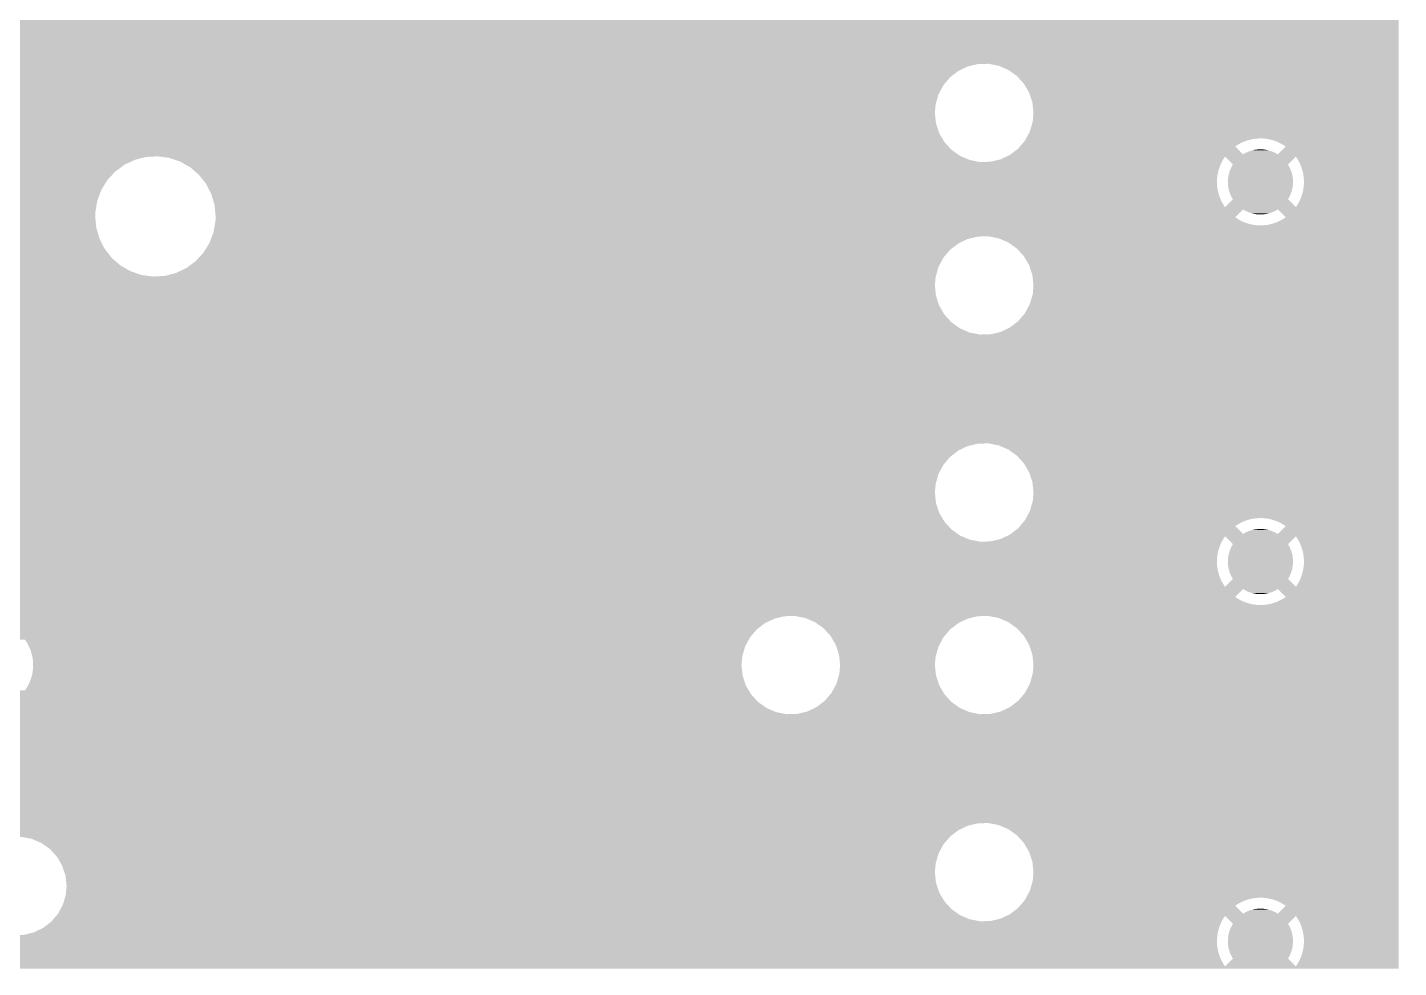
# Model space of a CAD drawing. Extents: x 295 to 953, y 10 to 290.
# Drawn here: x 804.88 to 832.61, y 167.37 to 186.4 of the extents above; entities that cross this region are included whole.
import ezdxf

# ---------------------------------------------------------------- set-up
doc = ezdxf.new("R2010")
doc.units = 0
doc.header["$LTSCALE"] = 5
doc.header["$MEASUREMENT"] = 0
doc.layers.add('PWR1', color=7, linetype='CONTINUOUS')

msp = doc.modelspace()

# ---------------------------------------------------------------- linework, layer by layer
at = {"layer": 'PWR1'}
for points in [[(751.586, 185.665), (751.586, 187.466), (832.612, 185.665), (832.612, 187.466)], [(751.586, 185.661), (751.586, 185.665), (824.107, 185.661), (824.317, 185.665)], [(751.586, 185.613), (751.586, 185.661), (823.901, 185.613), (824.107, 185.661)], [(751.586, 185.523), (751.586, 185.613), (823.711, 185.523), (823.901, 185.613)], [(824.524, 185.625), (824.317, 185.665), (832.612, 185.625), (832.612, 185.665)], [(824.718, 185.541), (824.524, 185.625), (832.612, 185.541), (832.612, 185.625)], [(751.586, 185.395), (751.586, 185.523), (823.543, 185.395), (823.711, 185.523)], [(751.586, 185.235), (751.586, 185.395), (823.406, 185.235), (823.543, 185.395)], [(824.89, 185.419), (824.718, 185.541), (832.612, 185.419), (832.612, 185.541)], [(825.032, 185.264), (824.89, 185.419), (832.612, 185.264), (832.612, 185.419)], [(751.586, 185.049), (751.586, 185.235), (823.306, 185.049), (823.406, 185.235)], [(751.586, 184.847), (751.586, 185.049), (823.248, 184.847), (823.306, 185.049)], [(825.139, 185.082), (825.032, 185.264), (832.612, 185.082), (832.612, 185.264)], [(825.205, 184.881), (825.139, 185.082), (832.612, 184.881), (832.612, 185.082)], [(751.586, 184.672), (751.586, 184.847), (823.232, 184.672), (823.248, 184.847)], [(825.227, 184.672), (825.205, 184.881), (832.612, 184.672), (832.612, 184.881)], [(751.586, 184.548), (751.586, 184.672), (823.245, 184.548), (823.232, 184.672)], [(794.908, 184.507), (794.701, 184.548), (823.25, 184.507), (823.245, 184.548)], [(795.013, 184.462), (794.908, 184.507), (823.254, 184.462), (823.25, 184.507)], [(795.102, 184.424), (795.013, 184.462), (823.267, 184.424), (823.254, 184.462)], [(825.153, 184.294), (825.212, 184.497), (832.612, 184.294), (832.612, 184.497)], [(825.212, 184.497), (825.227, 184.672), (832.612, 184.497), (832.612, 184.672)], [(795.274, 184.302), (795.102, 184.424), (823.307, 184.302), (823.267, 184.424)], [(795.31, 184.262), (795.274, 184.302), (823.32, 184.262), (823.307, 184.302)], [(795.416, 184.146), (795.31, 184.262), (823.388, 184.146), (823.32, 184.262)], [(825.078, 184.154), (825.153, 184.294), (832.612, 184.154), (832.612, 184.294)], [(795.455, 184.08), (795.416, 184.146), (823.427, 184.08), (823.388, 184.146)], [(795.522, 183.964), (795.455, 184.08), (823.533, 183.964), (823.427, 184.08)], [(795.536, 183.924), (795.522, 183.964), (823.569, 183.924), (823.533, 183.964)], [(795.576, 183.802), (795.536, 183.924), (823.741, 183.802), (823.569, 183.924)], [(824.765, 183.832), (824.916, 183.948), (829.465, 183.832), (829.35, 183.948)], [(824.916, 183.948), (824.953, 183.991), (829.35, 183.948), (829.307, 183.991)], [(824.953, 183.991), (824.965, 184.005), (829.307, 183.991), (829.326, 184.005)], [(824.965, 184.005), (824.993, 184.038), (829.326, 184.005), (829.38, 184.038)], [(824.993, 184.038), (825.018, 184.067), (829.38, 184.038), (829.435, 184.067)], [(825.018, 184.067), (825.039, 184.092), (829.435, 184.067), (829.493, 184.092)], [(825.039, 184.092), (825.053, 184.108), (829.493, 184.092), (829.537, 184.108)], [(825.053, 184.108), (825.056, 184.114), (829.537, 184.108), (829.552, 184.114)], [(825.056, 184.114), (825.065, 184.13), (829.552, 184.114), (829.612, 184.13)], [(825.065, 184.13), (825.071, 184.143), (829.612, 184.13), (829.673, 184.143)], [(825.071, 184.143), (825.076, 184.151), (829.673, 184.143), (829.736, 184.151)], [(825.076, 184.151), (825.078, 184.154), (829.736, 184.151), (829.798, 184.154)], [(829.546, 183.875), (829.563, 183.882), (830.088, 183.875), (830.073, 183.882)], [(829.563, 183.882), (829.596, 183.896), (830.073, 183.882), (830.038, 183.896)], [(829.596, 183.896), (829.614, 183.901), (830.038, 183.896), (830.023, 183.901)], [(829.614, 183.901), (829.648, 183.912), (830.023, 183.901), (829.985, 183.912)], [(829.648, 183.912), (829.667, 183.916), (829.985, 183.912), (829.97, 183.916)], [(829.667, 183.916), (829.701, 183.924), (829.97, 183.916), (829.932, 183.924)], [(829.701, 183.924), (829.722, 183.926), (829.932, 183.924), (829.917, 183.926)], [(829.722, 183.926), (829.755, 183.931), (829.917, 183.926), (829.876, 183.931)], [(829.755, 183.931), (829.781, 183.932), (829.876, 183.931), (829.863, 183.932)], [(829.781, 183.932), (829.809, 183.934), (829.863, 183.932), (829.809, 183.934)], [(829.923, 184.148), (829.861, 184.154), (832.612, 184.148), (832.612, 184.154)], [(829.985, 184.139), (829.923, 184.148), (832.612, 184.139), (832.612, 184.148)], [(830.047, 184.124), (829.985, 184.139), (832.612, 184.124), (832.612, 184.139)], [(830.106, 184.106), (830.047, 184.124), (832.612, 184.106), (832.612, 184.124)], [(830.165, 184.083), (830.106, 184.106), (832.612, 184.083), (832.612, 184.106)], [(830.222, 184.056), (830.165, 184.083), (832.612, 184.056), (832.612, 184.083)], [(830.17, 183.832), (830.329, 183.991), (832.612, 183.832), (832.612, 183.991)], [(830.276, 184.026), (830.222, 184.056), (832.612, 184.026), (832.612, 184.056)], [(830.329, 183.991), (830.276, 184.026), (832.612, 183.991), (832.612, 184.026)], [(795.579, 183.793), (795.576, 183.802), (823.761, 183.793), (823.741, 183.802)], [(795.583, 183.78), (795.579, 183.793), (807.279, 183.78), (807.511, 183.793)], [(795.588, 183.764), (795.583, 183.78), (807.215, 183.764), (807.279, 183.78)], [(795.593, 183.722), (795.588, 183.764), (807.053, 183.722), (807.215, 183.764)], [(795.603, 183.623), (795.593, 183.722), (806.842, 183.623), (807.053, 183.722)], [(795.611, 183.554), (795.603, 183.623), (806.749, 183.554), (806.842, 183.623)], [(807.742, 183.762), (807.511, 183.793), (823.833, 183.762), (823.761, 183.793)], [(807.872, 183.719), (807.742, 183.762), (823.935, 183.719), (823.833, 183.762)], [(807.963, 183.688), (807.872, 183.719), (824.091, 183.688), (823.935, 183.719)], [(807.981, 183.678), (807.963, 183.688), (824.142, 183.678), (824.091, 183.688)], [(808.079, 183.622), (807.981, 183.678), (829.009, 183.622), (829.035, 183.678)], [(808.166, 183.573), (808.079, 183.622), (828.99, 183.573), (829.009, 183.622)], [(824.142, 183.678), (824.18, 183.679), (829.035, 183.678), (829.036, 183.679)], [(824.18, 183.679), (824.353, 183.682), (829.036, 183.679), (829.037, 183.682)], [(824.353, 183.682), (824.558, 183.73), (829.037, 183.682), (829.064, 183.73)], [(824.558, 183.73), (824.566, 183.733), (829.064, 183.73), (829.066, 183.733)], [(824.566, 183.733), (824.676, 183.786), (829.066, 183.733), (829.101, 183.786)], [(824.676, 183.786), (824.749, 183.82), (832.612, 183.786), (832.612, 183.82)], [(824.749, 183.82), (824.765, 183.832), (832.612, 183.82), (832.612, 183.832)], [(829.26, 183.627), (829.101, 183.786), (830.375, 183.627), (830.534, 183.786)], [(829.237, 183.587), (829.26, 183.627), (830.398, 183.587), (830.375, 183.627)], [(829.465, 183.832), (829.497, 183.851), (830.17, 183.832), (830.137, 183.851)], [(829.497, 183.851), (829.514, 183.859), (830.137, 183.851), (830.123, 183.859)], [(829.514, 183.859), (829.546, 183.875), (830.123, 183.859), (830.088, 183.875)], [(830.558, 183.75), (830.534, 183.786), (832.612, 183.75), (832.612, 183.786)], [(830.59, 183.696), (830.558, 183.75), (832.612, 183.696), (832.612, 183.75)], [(830.618, 183.64), (830.59, 183.696), (832.612, 183.64), (832.612, 183.696)], [(830.642, 183.582), (830.618, 183.64), (832.612, 183.582), (832.612, 183.64)], [(795.576, 183.314), (795.595, 183.379), (806.496, 183.314), (806.556, 183.379)], [(795.595, 183.379), (795.604, 183.485), (806.556, 183.379), (806.654, 183.485)], [(795.604, 183.485), (795.611, 183.554), (806.654, 183.485), (806.749, 183.554)], [(808.177, 183.564), (808.166, 183.573), (828.986, 183.564), (828.99, 183.573)], [(808.247, 183.504), (808.177, 183.564), (828.968, 183.504), (828.986, 183.564)], [(808.318, 183.442), (808.247, 183.504), (828.954, 183.442), (828.968, 183.504)], [(808.343, 183.421), (808.318, 183.442), (828.95, 183.421), (828.954, 183.442)], [(808.375, 183.381), (808.343, 183.421), (828.944, 183.381), (828.95, 183.421)], [(808.425, 183.318), (808.375, 183.381), (828.939, 183.318), (828.944, 183.381)], [(829.16, 183.32), (829.161, 183.329), (830.475, 183.32), (830.475, 183.329)], [(829.161, 183.329), (829.166, 183.374), (830.475, 183.329), (830.469, 183.374)], [(829.166, 183.374), (829.167, 183.383), (830.469, 183.374), (830.468, 183.383)], [(829.167, 183.383), (829.176, 183.427), (830.468, 183.383), (830.459, 183.427)], [(829.176, 183.427), (829.179, 183.436), (830.459, 183.427), (830.457, 183.436)], [(829.179, 183.436), (829.191, 183.48), (830.457, 183.436), (830.444, 183.48)], [(829.191, 183.48), (829.194, 183.488), (830.444, 183.48), (830.441, 183.488)], [(829.194, 183.488), (829.21, 183.53), (830.441, 183.488), (830.425, 183.53)], [(829.21, 183.53), (829.214, 183.538), (830.425, 183.53), (830.422, 183.538)], [(829.214, 183.538), (829.233, 183.58), (830.422, 183.538), (830.402, 183.58)], [(829.233, 183.58), (829.237, 183.587), (830.402, 183.58), (830.398, 183.587)], [(830.662, 183.522), (830.642, 183.582), (832.612, 183.522), (832.612, 183.582)], [(830.678, 183.461), (830.662, 183.522), (832.612, 183.461), (832.612, 183.522)], [(830.689, 183.4), (830.678, 183.461), (832.612, 183.4), (832.612, 183.461)], [(830.695, 183.337), (830.689, 183.4), (832.612, 183.337), (832.612, 183.4)], [(830.698, 183.275), (830.695, 183.337), (832.612, 183.275), (832.612, 183.337)], [(795.436, 182.991), (795.504, 183.115), (806.326, 182.991), (806.373, 183.115)], [(795.504, 183.115), (795.536, 183.176), (806.373, 183.115), (806.411, 183.176)], [(795.536, 183.176), (795.576, 183.314), (806.411, 183.176), (806.496, 183.314)], [(808.475, 183.255), (808.425, 183.318), (828.938, 183.255), (828.939, 183.318)], [(808.488, 183.239), (808.475, 183.255), (828.939, 183.239), (828.938, 183.255)], [(808.512, 183.193), (808.488, 183.239), (828.941, 183.193), (828.939, 183.239)], [(808.544, 183.131), (808.512, 183.193), (828.949, 183.131), (828.941, 183.193)], [(808.576, 183.069), (808.544, 183.131), (828.962, 183.069), (828.949, 183.131)], [(808.595, 183.032), (808.576, 183.069), (828.972, 183.032), (828.962, 183.069)], [(829.158, 183.275), (829.16, 183.32), (830.477, 183.275), (830.475, 183.32)], [(829.16, 183.229), (829.158, 183.275), (830.475, 183.229), (830.477, 183.275)], [(829.16, 183.22), (829.16, 183.229), (830.474, 183.22), (830.475, 183.229)], [(829.166, 183.175), (829.16, 183.22), (830.469, 183.175), (830.474, 183.22)], [(829.167, 183.166), (829.166, 183.175), (830.468, 183.166), (830.469, 183.175)], [(829.176, 183.122), (829.167, 183.166), (830.459, 183.122), (830.468, 183.166)], [(829.178, 183.113), (829.176, 183.122), (830.457, 183.113), (830.459, 183.122)], [(829.191, 183.07), (829.178, 183.113), (830.444, 183.07), (830.457, 183.113)], [(829.194, 183.061), (829.191, 183.07), (830.441, 183.061), (830.444, 183.07)], [(829.21, 183.019), (829.194, 183.061), (830.425, 183.019), (830.441, 183.061)], [(830.667, 183.046), (830.681, 183.107), (832.612, 183.046), (832.612, 183.107)], [(830.681, 183.107), (830.691, 183.169), (832.612, 183.107), (832.612, 183.169)], [(830.691, 183.169), (830.697, 183.231), (832.612, 183.169), (832.612, 183.231)], [(830.697, 183.231), (830.698, 183.275), (832.612, 183.231), (832.612, 183.275)], [(795.132, 182.702), (795.3, 182.83), (806.257, 182.702), (806.279, 182.83)], [(795.3, 182.83), (795.357, 182.898), (806.279, 182.83), (806.291, 182.898)], [(795.357, 182.898), (795.436, 182.991), (806.291, 182.898), (806.326, 182.991)], [(808.602, 183.009), (808.595, 183.032), (828.979, 183.009), (828.972, 183.032)], [(808.62, 182.95), (808.602, 183.009), (829, 182.95), (828.979, 183.009)], [(808.637, 182.892), (808.62, 182.95), (829.025, 182.892), (829, 182.95)], [(808.653, 182.837), (808.637, 182.892), (829.054, 182.837), (829.025, 182.892)], [(808.661, 182.808), (808.653, 182.837), (829.072, 182.808), (829.054, 182.837)], [(808.664, 182.783), (808.661, 182.808), (829.087, 182.783), (829.072, 182.808)], [(808.666, 182.764), (808.664, 182.783), (829.101, 182.764), (829.087, 182.783)], [(829.101, 182.764), (829.26, 182.922), (830.534, 182.764), (830.375, 182.922)], [(829.213, 183.011), (829.21, 183.019), (830.421, 183.011), (830.425, 183.019)], [(829.233, 182.97), (829.213, 183.011), (830.402, 182.97), (830.421, 183.011)], [(829.237, 182.962), (829.233, 182.97), (830.398, 182.962), (830.402, 182.97)], [(829.26, 182.923), (829.237, 182.962), (830.375, 182.923), (830.398, 182.962)], [(829.26, 182.922), (829.26, 182.923), (830.375, 182.922), (830.375, 182.923)], [(830.534, 182.764), (830.569, 182.816), (832.612, 182.764), (832.612, 182.816)], [(830.569, 182.816), (830.599, 182.871), (832.612, 182.816), (832.612, 182.871)], [(830.599, 182.871), (830.626, 182.927), (832.612, 182.871), (832.612, 182.927)], [(830.626, 182.927), (830.649, 182.986), (832.612, 182.927), (832.612, 182.986)], [(830.649, 182.986), (830.667, 183.046), (832.612, 182.986), (832.612, 183.046)], [(751.586, 182.344), (751.586, 182.56), (806.27, 182.344), (806.249, 182.56)], [(794.525, 182.56), (794.736, 182.564), (806.249, 182.56), (806.249, 182.564)], [(794.736, 182.564), (794.787, 182.576), (806.249, 182.564), (806.247, 182.576)], [(794.787, 182.576), (794.941, 182.612), (806.247, 182.576), (806.249, 182.612)], [(794.941, 182.612), (795.059, 182.668), (806.249, 182.612), (806.251, 182.668)], [(795.059, 182.668), (795.132, 182.702), (806.251, 182.668), (806.257, 182.702)], [(808.67, 182.717), (808.666, 182.764), (832.612, 182.717), (832.612, 182.764)], [(808.684, 182.576), (808.67, 182.717), (829.325, 182.576), (829.465, 182.717)], [(808.681, 182.493), (808.682, 182.524), (829.413, 182.493), (829.359, 182.524)], [(808.682, 182.524), (808.683, 182.558), (829.359, 182.524), (829.307, 182.558)], [(808.683, 182.558), (808.684, 182.576), (829.307, 182.558), (829.325, 182.576)], [(829.498, 182.698), (829.465, 182.717), (830.138, 182.698), (830.17, 182.717)], [(829.513, 182.69), (829.498, 182.698), (830.121, 182.69), (830.138, 182.698)], [(829.547, 182.674), (829.513, 182.69), (830.089, 182.674), (830.121, 182.69)], [(829.562, 182.667), (829.547, 182.674), (830.072, 182.667), (830.089, 182.674)], [(829.597, 182.654), (829.562, 182.667), (830.039, 182.654), (830.072, 182.667)], [(829.613, 182.648), (829.597, 182.654), (830.021, 182.648), (830.039, 182.654)], [(829.65, 182.637), (829.613, 182.648), (829.987, 182.637), (830.021, 182.648)], [(829.665, 182.633), (829.65, 182.637), (829.968, 182.633), (829.987, 182.637)], [(829.703, 182.626), (829.665, 182.633), (829.934, 182.626), (829.968, 182.633)], [(829.718, 182.623), (829.703, 182.626), (829.913, 182.623), (829.934, 182.626)], [(829.759, 182.618), (829.718, 182.623), (829.88, 182.618), (829.913, 182.623)], [(829.772, 182.617), (829.759, 182.618), (829.854, 182.617), (829.88, 182.618)], [(829.826, 182.615), (829.772, 182.617), (829.826, 182.615), (829.854, 182.617)], [(830.329, 182.558), (830.17, 182.717), (832.612, 182.558), (832.612, 182.717)], [(830.2, 182.482), (830.255, 182.511), (832.612, 182.482), (832.612, 182.511)], [(830.255, 182.511), (830.309, 182.544), (832.612, 182.511), (832.612, 182.544)], [(830.309, 182.544), (830.329, 182.558), (832.612, 182.544), (832.612, 182.558)], [(751.586, 182.121), (751.586, 182.344), (806.336, 182.121), (806.27, 182.344)], [(808.609, 182.173), (808.641, 182.255), (832.612, 182.173), (832.612, 182.255)], [(808.641, 182.255), (808.665, 182.395), (832.612, 182.255), (832.612, 182.395)], [(808.665, 182.396), (808.666, 182.401), (829.774, 182.396), (829.712, 182.401)], [(808.665, 182.395), (808.665, 182.396), (829.837, 182.395), (829.774, 182.396)], [(808.666, 182.401), (808.668, 182.411), (829.712, 182.401), (829.65, 182.411)], [(808.668, 182.411), (808.67, 182.425), (829.65, 182.411), (829.589, 182.425)], [(808.67, 182.425), (808.673, 182.443), (829.589, 182.425), (829.529, 182.443)], [(808.673, 182.443), (808.677, 182.466), (829.529, 182.443), (829.47, 182.466)], [(808.677, 182.466), (808.68, 182.484), (829.47, 182.466), (829.431, 182.484)], [(808.68, 182.484), (808.681, 182.493), (829.431, 182.484), (829.413, 182.493)], [(829.837, 182.395), (829.899, 182.398), (832.612, 182.395), (832.612, 182.398)], [(829.899, 182.398), (829.962, 182.406), (832.612, 182.398), (832.612, 182.406)], [(829.962, 182.406), (830.023, 182.419), (832.612, 182.406), (832.612, 182.419)], [(830.023, 182.419), (830.084, 182.436), (832.612, 182.419), (832.612, 182.436)], [(830.084, 182.436), (830.143, 182.457), (832.612, 182.436), (832.612, 182.457)], [(830.143, 182.457), (830.2, 182.482), (832.612, 182.457), (832.612, 182.482)], [(751.586, 181.914), (751.586, 182.121), (806.443, 181.914), (806.336, 182.121)], [(808.475, 181.903), (808.554, 182.031), (823.543, 181.903), (823.711, 182.031)], [(808.554, 182.031), (808.558, 182.037), (823.711, 182.031), (823.723, 182.037)], [(808.558, 182.037), (808.59, 182.121), (823.723, 182.037), (823.901, 182.121)], [(808.59, 182.121), (808.608, 182.169), (823.901, 182.121), (824.107, 182.169)], [(808.608, 182.169), (808.609, 182.173), (824.107, 182.169), (824.317, 182.173)], [(824.524, 182.132), (824.317, 182.173), (832.612, 182.132), (832.612, 182.173)], [(824.718, 182.049), (824.524, 182.132), (832.612, 182.049), (832.612, 182.132)], [(824.89, 181.927), (824.718, 182.049), (832.612, 181.927), (832.612, 182.049)], [(751.586, 181.731), (751.586, 181.914), (806.588, 181.731), (806.443, 181.914)], [(751.586, 181.579), (751.586, 181.731), (806.765, 181.579), (806.588, 181.731)], [(808.126, 181.557), (808.277, 181.667), (823.306, 181.557), (823.366, 181.667)], [(808.277, 181.667), (808.346, 181.742), (823.366, 181.667), (823.406, 181.742)], [(808.346, 181.742), (808.435, 181.839), (823.406, 181.742), (823.488, 181.839)], [(808.435, 181.839), (808.475, 181.903), (823.488, 181.839), (823.543, 181.903)], [(825.032, 181.771), (824.89, 181.927), (832.612, 181.771), (832.612, 181.927)], [(825.139, 181.589), (825.032, 181.771), (832.612, 181.589), (832.612, 181.771)], [(751.586, 181.464), (751.586, 181.579), (806.968, 181.464), (806.765, 181.579)], [(751.586, 181.39), (751.586, 181.464), (807.189, 181.39), (806.968, 181.464)], [(751.586, 181.359), (751.586, 181.39), (807.42, 181.359), (807.189, 181.39)], [(807.652, 181.372), (807.878, 181.43), (823.253, 181.372), (823.27, 181.43)], [(807.878, 181.43), (808.089, 181.53), (823.27, 181.43), (823.298, 181.53)], [(808.089, 181.53), (808.126, 181.557), (823.298, 181.53), (823.306, 181.557)], [(825.205, 181.389), (825.139, 181.589), (832.612, 181.389), (832.612, 181.589)], [(825.227, 181.179), (825.205, 181.389), (832.612, 181.179), (832.612, 181.389)], [(751.586, 181.354), (751.586, 181.359), (823.248, 181.354), (823.249, 181.359)], [(751.586, 181.179), (751.586, 181.354), (823.232, 181.179), (823.248, 181.354)], [(751.586, 180.969), (751.586, 181.179), (823.254, 180.969), (823.232, 181.179)], [(807.42, 181.359), (807.652, 181.372), (823.249, 181.359), (823.253, 181.372)], [(825.212, 181.004), (825.227, 181.179), (832.612, 181.004), (832.612, 181.179)], [(751.586, 180.769), (751.586, 180.969), (823.32, 180.769), (823.254, 180.969)], [(825.153, 180.802), (825.212, 181.004), (832.612, 180.802), (832.612, 181.004)], [(751.586, 180.587), (751.586, 180.769), (823.427, 180.587), (823.32, 180.769)], [(751.586, 180.432), (751.586, 180.587), (823.569, 180.432), (823.427, 180.587)], [(824.916, 180.455), (825.053, 180.616), (832.612, 180.455), (832.612, 180.616)], [(825.053, 180.616), (825.153, 180.802), (832.612, 180.616), (832.612, 180.802)], [(751.586, 180.309), (751.586, 180.432), (823.741, 180.309), (823.569, 180.432)], [(751.586, 180.226), (751.586, 180.309), (823.935, 180.226), (823.741, 180.309)], [(824.558, 180.237), (824.749, 180.327), (832.612, 180.237), (832.612, 180.327)], [(824.749, 180.327), (824.916, 180.455), (832.612, 180.327), (832.612, 180.455)], [(751.586, 180.186), (751.586, 180.226), (824.142, 180.186), (823.935, 180.226)], [(751.586, 177.982), (751.586, 180.186), (832.612, 177.982), (832.612, 180.186)], [(824.142, 180.186), (824.353, 180.189), (832.612, 180.186), (832.612, 180.189)], [(824.353, 180.189), (824.558, 180.237), (832.612, 180.189), (832.612, 180.237)], [(751.586, 177.978), (751.586, 177.982), (824.107, 177.978), (824.317, 177.982)], [(751.586, 177.93), (751.586, 177.978), (823.901, 177.93), (824.107, 177.978)], [(751.586, 177.84), (751.586, 177.93), (823.711, 177.84), (823.901, 177.93)], [(751.586, 177.712), (751.586, 177.84), (823.543, 177.712), (823.711, 177.84)], [(824.524, 177.941), (824.317, 177.982), (832.612, 177.941), (832.612, 177.982)], [(824.718, 177.858), (824.524, 177.941), (832.612, 177.858), (832.612, 177.941)], [(824.89, 177.736), (824.718, 177.858), (832.612, 177.736), (832.612, 177.858)], [(751.586, 177.551), (751.586, 177.712), (823.406, 177.551), (823.543, 177.712)], [(751.586, 177.366), (751.586, 177.551), (823.306, 177.366), (823.406, 177.551)], [(825.032, 177.58), (824.89, 177.736), (832.612, 177.58), (832.612, 177.736)], [(825.139, 177.398), (825.032, 177.58), (832.612, 177.398), (832.612, 177.58)], [(751.586, 177.163), (751.586, 177.366), (823.248, 177.163), (823.306, 177.366)], [(825.205, 177.198), (825.139, 177.398), (832.612, 177.198), (832.612, 177.398)], [(751.586, 176.988), (751.586, 177.163), (823.232, 176.988), (823.248, 177.163)], [(751.586, 176.778), (751.586, 176.988), (823.254, 176.778), (823.232, 176.988)], [(825.227, 176.988), (825.205, 177.198), (832.612, 176.988), (832.612, 177.198)], [(825.212, 176.813), (825.227, 176.988), (832.612, 176.813), (832.612, 176.988)], [(751.586, 176.578), (751.586, 176.778), (823.32, 176.578), (823.254, 176.778)], [(825.153, 176.611), (825.212, 176.813), (832.612, 176.611), (832.612, 176.813)], [(751.586, 176.396), (751.586, 176.578), (823.427, 176.396), (823.32, 176.578)], [(751.586, 176.241), (751.586, 176.396), (823.569, 176.241), (823.427, 176.396)], [(825.018, 176.384), (825.039, 176.409), (829.435, 176.384), (829.493, 176.409)], [(825.039, 176.409), (825.053, 176.425), (829.493, 176.409), (829.537, 176.425)], [(825.053, 176.425), (825.056, 176.43), (829.537, 176.425), (829.552, 176.43)], [(825.056, 176.43), (825.065, 176.447), (829.552, 176.43), (829.612, 176.447)], [(825.065, 176.447), (825.071, 176.459), (829.612, 176.447), (829.673, 176.459)], [(825.071, 176.459), (825.076, 176.467), (829.673, 176.459), (829.736, 176.467)], [(825.076, 176.467), (825.078, 176.471), (829.736, 176.467), (829.798, 176.471)], [(825.078, 176.471), (825.153, 176.611), (832.612, 176.471), (832.612, 176.611)], [(829.861, 176.47), (829.798, 176.471), (832.612, 176.47), (832.612, 176.471)], [(829.923, 176.465), (829.861, 176.47), (832.612, 176.465), (832.612, 176.47)], [(829.985, 176.455), (829.923, 176.465), (832.612, 176.455), (832.612, 176.465)], [(830.047, 176.441), (829.985, 176.455), (832.612, 176.441), (832.612, 176.455)], [(830.106, 176.422), (830.047, 176.441), (832.612, 176.422), (832.612, 176.441)], [(830.165, 176.4), (830.106, 176.422), (832.612, 176.4), (832.612, 176.422)], [(830.222, 176.373), (830.165, 176.4), (832.612, 176.373), (832.612, 176.4)], [(751.586, 176.118), (751.586, 176.241), (823.741, 176.118), (823.569, 176.241)], [(751.586, 176.035), (751.586, 176.118), (823.935, 176.035), (823.741, 176.118)], [(824.676, 176.102), (824.749, 176.136), (832.612, 176.102), (832.612, 176.136)], [(824.749, 176.136), (824.765, 176.149), (832.612, 176.136), (832.612, 176.149)], [(824.765, 176.149), (824.916, 176.264), (829.465, 176.149), (829.35, 176.264)], [(824.916, 176.264), (824.953, 176.308), (829.35, 176.264), (829.307, 176.308)], [(824.953, 176.308), (824.965, 176.321), (829.307, 176.308), (829.326, 176.321)], [(824.965, 176.321), (824.993, 176.355), (829.326, 176.321), (829.38, 176.355)], [(824.993, 176.355), (825.018, 176.384), (829.38, 176.355), (829.435, 176.384)], [(829.465, 176.149), (829.497, 176.167), (830.17, 176.149), (830.137, 176.167)], [(829.497, 176.167), (829.514, 176.176), (830.137, 176.167), (830.123, 176.176)], [(829.514, 176.176), (829.546, 176.192), (830.123, 176.176), (830.088, 176.192)], [(829.546, 176.192), (829.563, 176.199), (830.088, 176.192), (830.073, 176.199)], [(829.563, 176.199), (829.596, 176.212), (830.073, 176.199), (830.038, 176.212)], [(829.596, 176.212), (829.614, 176.218), (830.038, 176.212), (830.023, 176.218)], [(829.614, 176.218), (829.648, 176.228), (830.023, 176.218), (829.985, 176.228)], [(829.648, 176.228), (829.667, 176.233), (829.985, 176.228), (829.97, 176.233)], [(829.667, 176.233), (829.701, 176.24), (829.97, 176.233), (829.932, 176.24)], [(829.701, 176.24), (829.722, 176.243), (829.932, 176.24), (829.917, 176.243)], [(829.722, 176.243), (829.755, 176.247), (829.917, 176.243), (829.876, 176.247)], [(829.755, 176.247), (829.781, 176.249), (829.876, 176.247), (829.863, 176.249)], [(829.781, 176.249), (829.809, 176.25), (829.863, 176.249), (829.809, 176.25)], [(830.17, 176.149), (830.329, 176.308), (832.612, 176.149), (832.612, 176.308)], [(830.276, 176.342), (830.222, 176.373), (832.612, 176.342), (832.612, 176.373)], [(830.329, 176.308), (830.276, 176.342), (832.612, 176.308), (832.612, 176.342)], [(751.586, 175.995), (751.586, 176.035), (824.142, 175.995), (823.935, 176.035)], [(751.586, 175.938), (751.586, 175.995), (829.009, 175.938), (829.035, 175.995)], [(751.586, 175.88), (751.586, 175.938), (828.986, 175.88), (829.009, 175.938)], [(751.586, 175.82), (751.586, 175.88), (828.968, 175.82), (828.986, 175.88)], [(824.142, 175.995), (824.18, 175.995), (829.035, 175.995), (829.036, 175.995)], [(824.18, 175.995), (824.353, 175.998), (829.036, 175.995), (829.037, 175.998)], [(824.353, 175.998), (824.558, 176.046), (829.037, 175.998), (829.064, 176.046)], [(824.558, 176.046), (824.566, 176.05), (829.064, 176.046), (829.066, 176.05)], [(824.566, 176.05), (824.676, 176.102), (829.066, 176.05), (829.101, 176.102)], [(829.26, 175.943), (829.101, 176.102), (830.375, 175.943), (830.534, 176.102)], [(829.194, 175.804), (829.21, 175.847), (830.441, 175.804), (830.425, 175.847)], [(829.21, 175.847), (829.214, 175.855), (830.425, 175.847), (830.422, 175.855)], [(829.214, 175.855), (829.233, 175.896), (830.422, 175.855), (830.402, 175.896)], [(829.233, 175.896), (829.237, 175.904), (830.402, 175.896), (830.398, 175.904)], [(829.237, 175.904), (829.26, 175.943), (830.398, 175.904), (830.375, 175.943)], [(830.558, 176.066), (830.534, 176.102), (832.612, 176.066), (832.612, 176.102)], [(830.59, 176.012), (830.558, 176.066), (832.612, 176.012), (832.612, 176.066)], [(830.618, 175.956), (830.59, 176.012), (832.612, 175.956), (832.612, 176.012)], [(830.642, 175.898), (830.618, 175.956), (832.612, 175.898), (832.612, 175.956)], [(830.662, 175.839), (830.642, 175.898), (832.612, 175.839), (832.612, 175.898)], [(830.678, 175.778), (830.662, 175.839), (832.612, 175.778), (832.612, 175.839)], [(751.586, 175.759), (751.586, 175.82), (828.954, 175.759), (828.968, 175.82)], [(751.586, 175.697), (751.586, 175.759), (828.944, 175.697), (828.954, 175.759)], [(751.586, 175.635), (751.586, 175.697), (828.939, 175.635), (828.944, 175.697)], [(751.586, 175.572), (751.586, 175.635), (828.938, 175.572), (828.939, 175.635)], [(751.586, 175.509), (751.586, 175.572), (828.941, 175.509), (828.938, 175.572)], [(829.158, 175.591), (829.16, 175.637), (830.477, 175.591), (830.475, 175.637)], [(829.16, 175.546), (829.158, 175.591), (830.475, 175.546), (830.477, 175.591)], [(829.16, 175.637), (829.161, 175.645), (830.475, 175.637), (830.475, 175.645)], [(829.161, 175.645), (829.166, 175.691), (830.475, 175.645), (830.469, 175.691)], [(829.166, 175.691), (829.167, 175.699), (830.469, 175.691), (830.468, 175.699)], [(829.167, 175.699), (829.176, 175.744), (830.468, 175.699), (830.459, 175.744)], [(829.176, 175.744), (829.179, 175.752), (830.459, 175.744), (830.457, 175.752)], [(829.179, 175.752), (829.191, 175.796), (830.457, 175.752), (830.444, 175.796)], [(829.191, 175.796), (829.194, 175.804), (830.444, 175.796), (830.441, 175.804)], [(830.689, 175.716), (830.678, 175.778), (832.612, 175.716), (832.612, 175.778)], [(830.695, 175.654), (830.689, 175.716), (832.612, 175.654), (832.612, 175.716)], [(830.698, 175.591), (830.695, 175.654), (832.612, 175.591), (832.612, 175.654)], [(830.697, 175.548), (830.698, 175.591), (832.612, 175.548), (832.612, 175.591)], [(751.586, 175.447), (751.586, 175.509), (828.949, 175.447), (828.941, 175.509)], [(751.586, 175.386), (751.586, 175.447), (828.962, 175.386), (828.949, 175.447)], [(751.586, 175.325), (751.586, 175.386), (828.979, 175.325), (828.962, 175.386)], [(751.586, 175.266), (751.586, 175.325), (829, 175.266), (828.979, 175.325)], [(829.16, 175.537), (829.16, 175.546), (830.474, 175.537), (830.475, 175.546)], [(829.166, 175.492), (829.16, 175.537), (830.469, 175.492), (830.474, 175.537)], [(829.167, 175.483), (829.166, 175.492), (830.468, 175.483), (830.469, 175.492)], [(829.176, 175.438), (829.167, 175.483), (830.459, 175.438), (830.468, 175.483)], [(829.178, 175.43), (829.176, 175.438), (830.457, 175.43), (830.459, 175.438)], [(829.191, 175.386), (829.178, 175.43), (830.444, 175.386), (830.457, 175.43)], [(829.194, 175.378), (829.191, 175.386), (830.441, 175.378), (830.444, 175.386)], [(829.21, 175.335), (829.194, 175.378), (830.425, 175.335), (830.441, 175.378)], [(829.213, 175.327), (829.21, 175.335), (830.421, 175.327), (830.425, 175.335)], [(829.233, 175.286), (829.213, 175.327), (830.402, 175.286), (830.421, 175.327)], [(829.237, 175.278), (829.233, 175.286), (830.398, 175.278), (830.402, 175.286)], [(830.626, 175.244), (830.649, 175.302), (832.612, 175.244), (832.612, 175.302)], [(830.649, 175.302), (830.667, 175.362), (832.612, 175.302), (832.612, 175.362)], [(830.667, 175.362), (830.681, 175.423), (832.612, 175.362), (832.612, 175.423)], [(830.681, 175.423), (830.691, 175.485), (832.612, 175.423), (832.612, 175.485)], [(830.691, 175.485), (830.697, 175.548), (832.612, 175.485), (832.612, 175.548)], [(751.586, 175.209), (751.586, 175.266), (829.025, 175.209), (829, 175.266)], [(751.586, 175.153), (751.586, 175.209), (829.054, 175.153), (829.025, 175.209)], [(751.586, 175.1), (751.586, 175.153), (829.087, 175.1), (829.054, 175.153)], [(751.586, 175.08), (751.586, 175.1), (829.101, 175.08), (829.087, 175.1)], [(751.586, 175.034), (751.586, 175.08), (832.612, 175.034), (832.612, 175.08)], [(751.586, 174.875), (751.586, 175.034), (829.307, 174.875), (829.465, 175.034)], [(829.101, 175.08), (829.26, 175.239), (830.534, 175.08), (830.375, 175.239)], [(829.26, 175.239), (829.237, 175.278), (830.375, 175.239), (830.398, 175.278)], [(829.498, 175.015), (829.465, 175.034), (830.138, 175.015), (830.17, 175.034)], [(829.513, 175.007), (829.498, 175.015), (830.121, 175.007), (830.138, 175.015)], [(829.547, 174.99), (829.513, 175.007), (830.089, 174.99), (830.121, 175.007)], [(830.329, 174.875), (830.17, 175.034), (832.612, 174.875), (832.612, 175.034)], [(830.534, 175.08), (830.569, 175.132), (832.612, 175.08), (832.612, 175.132)], [(830.569, 175.132), (830.599, 175.187), (832.612, 175.132), (832.612, 175.187)], [(830.599, 175.187), (830.626, 175.244), (832.612, 175.187), (832.612, 175.244)], [(751.586, 174.84), (751.586, 174.875), (829.359, 174.84), (829.307, 174.875)], [(751.586, 174.809), (751.586, 174.84), (829.413, 174.809), (829.359, 174.84)], [(751.586, 174.782), (751.586, 174.809), (829.47, 174.782), (829.413, 174.809)], [(751.586, 174.76), (751.586, 174.782), (829.529, 174.76), (829.47, 174.782)], [(751.586, 174.741), (751.586, 174.76), (829.589, 174.741), (829.529, 174.76)], [(751.586, 174.727), (751.586, 174.741), (829.65, 174.727), (829.589, 174.741)], [(829.562, 174.983), (829.547, 174.99), (830.072, 174.983), (830.089, 174.99)], [(829.597, 174.97), (829.562, 174.983), (830.039, 174.97), (830.072, 174.983)], [(829.613, 174.964), (829.597, 174.97), (830.021, 174.964), (830.039, 174.97)], [(829.65, 174.954), (829.613, 174.964), (829.987, 174.954), (830.021, 174.964)], [(829.665, 174.95), (829.65, 174.954), (829.968, 174.95), (829.987, 174.954)], [(829.703, 174.942), (829.665, 174.95), (829.934, 174.942), (829.968, 174.95)], [(829.718, 174.939), (829.703, 174.942), (829.913, 174.939), (829.934, 174.942)], [(829.759, 174.935), (829.718, 174.939), (829.88, 174.935), (829.913, 174.939)], [(829.772, 174.933), (829.759, 174.935), (829.854, 174.933), (829.88, 174.935)], [(829.826, 174.932), (829.772, 174.933), (829.826, 174.932), (829.854, 174.933)], [(829.962, 174.723), (830.023, 174.735), (832.612, 174.723), (832.612, 174.735)], [(830.023, 174.735), (830.084, 174.752), (832.612, 174.735), (832.612, 174.752)], [(830.084, 174.752), (830.143, 174.773), (832.612, 174.752), (832.612, 174.773)], [(830.143, 174.773), (830.2, 174.798), (832.612, 174.773), (832.612, 174.798)], [(830.2, 174.798), (830.255, 174.828), (832.612, 174.798), (832.612, 174.828)], [(830.255, 174.828), (830.309, 174.861), (832.612, 174.828), (832.612, 174.861)], [(830.309, 174.861), (830.329, 174.875), (832.612, 174.861), (832.612, 174.875)], [(751.586, 174.717), (751.586, 174.727), (829.712, 174.717), (829.65, 174.727)], [(751.586, 174.712), (751.586, 174.717), (829.774, 174.712), (829.712, 174.717)], [(751.586, 174.711), (751.586, 174.712), (829.837, 174.711), (829.774, 174.712)], [(751.586, 174.489), (751.586, 174.711), (832.612, 174.489), (832.612, 174.711)], [(751.586, 174.485), (751.586, 174.489), (820.195, 174.485), (820.406, 174.489)], [(751.586, 174.437), (751.586, 174.485), (819.99, 174.437), (820.195, 174.485)], [(820.425, 174.485), (820.406, 174.489), (824.107, 174.485), (824.317, 174.489)], [(820.613, 174.449), (820.425, 174.485), (823.948, 174.449), (824.107, 174.485)], [(824.524, 174.449), (824.317, 174.489), (832.612, 174.449), (832.612, 174.489)], [(829.837, 174.711), (829.899, 174.715), (832.612, 174.711), (832.612, 174.715)], [(829.899, 174.715), (829.962, 174.723), (832.612, 174.715), (832.612, 174.723)], [(751.586, 174.375), (751.586, 174.437), (819.858, 174.375), (819.99, 174.437)], [(804.156, 174.375), (804.093, 174.375), (819.857, 174.375), (819.858, 174.375)], [(804.219, 174.369), (804.156, 174.375), (819.845, 174.369), (819.857, 174.375)], [(804.281, 174.36), (804.219, 174.369), (819.825, 174.36), (819.845, 174.369)], [(804.333, 174.347), (804.281, 174.36), (819.799, 174.347), (819.825, 174.36)], [(804.342, 174.345), (804.333, 174.347), (819.796, 174.345), (819.799, 174.347)], [(804.402, 174.327), (804.342, 174.345), (819.772, 174.327), (819.796, 174.345)], [(804.46, 174.304), (804.402, 174.327), (819.743, 174.304), (819.772, 174.327)], [(804.517, 174.277), (804.46, 174.304), (819.708, 174.277), (819.743, 174.304)], [(804.47, 174.059), (804.624, 174.212), (819.495, 174.059), (819.625, 174.212)], [(804.572, 174.247), (804.517, 174.277), (819.667, 174.247), (819.708, 174.277)], [(804.613, 174.219), (804.572, 174.247), (819.631, 174.219), (819.667, 174.247)], [(804.624, 174.212), (804.613, 174.219), (819.625, 174.212), (819.631, 174.219)], [(820.638, 174.437), (820.613, 174.449), (823.901, 174.437), (823.948, 174.449)], [(820.806, 174.365), (820.638, 174.437), (823.748, 174.365), (823.901, 174.437)], [(820.832, 174.347), (820.806, 174.365), (823.711, 174.347), (823.748, 174.365)], [(820.978, 174.243), (820.832, 174.347), (823.574, 174.243), (823.711, 174.347)], [(821, 174.219), (820.978, 174.243), (823.543, 174.219), (823.574, 174.243)], [(821.121, 174.088), (821, 174.219), (823.431, 174.088), (823.543, 174.219)], [(824.718, 174.365), (824.524, 174.449), (832.612, 174.365), (832.612, 174.449)], [(824.89, 174.243), (824.718, 174.365), (832.612, 174.243), (832.612, 174.365)], [(825.032, 174.088), (824.89, 174.243), (832.612, 174.088), (832.612, 174.243)], [(751.586, 174.007), (751.586, 174.053), (819.467, 174.007), (819.492, 174.053)], [(804.465, 174.053), (804.47, 174.059), (819.492, 174.053), (819.495, 174.059)], [(804.854, 173.971), (804.829, 174.007), (819.447, 173.971), (819.467, 174.007)], [(804.886, 173.917), (804.854, 173.971), (819.418, 173.917), (819.447, 173.971)], [(804.907, 173.873), (804.886, 173.917), (819.395, 173.873), (819.418, 173.917)], [(821.138, 174.059), (821.121, 174.088), (823.406, 174.059), (823.431, 174.088)], [(821.227, 173.906), (821.138, 174.059), (823.324, 173.906), (823.406, 174.059)], [(821.238, 173.873), (821.227, 173.906), (823.306, 173.873), (823.324, 173.906)], [(825.139, 173.906), (825.032, 174.088), (832.612, 173.906), (832.612, 174.088)], [(825.205, 173.705), (825.139, 173.906), (832.612, 173.705), (832.612, 173.906)], [(804.914, 173.861), (804.907, 173.873), (819.391, 173.861), (819.395, 173.873)], [(804.938, 173.803), (804.914, 173.861), (819.374, 173.803), (819.391, 173.861)], [(804.957, 173.743), (804.938, 173.803), (819.357, 173.743), (819.374, 173.803)], [(804.973, 173.682), (804.957, 173.743), (819.339, 173.682), (819.357, 173.743)], [(804.975, 173.671), (804.973, 173.682), (819.336, 173.671), (819.339, 173.682)], [(804.984, 173.621), (804.975, 173.671), (819.332, 173.621), (819.336, 173.671)], [(804.991, 173.558), (804.984, 173.621), (819.326, 173.558), (819.332, 173.621)], [(821.293, 173.705), (821.238, 173.873), (823.258, 173.705), (823.306, 173.873)], [(821.297, 173.671), (821.293, 173.705), (823.248, 173.671), (823.258, 173.705)], [(821.315, 173.496), (821.297, 173.671), (823.232, 173.496), (823.248, 173.671)], [(825.227, 173.496), (825.205, 173.705), (832.612, 173.496), (832.612, 173.705)], [(804.977, 173.328), (804.986, 173.39), (819.338, 173.328), (819.332, 173.39)], [(804.986, 173.39), (804.992, 173.452), (819.332, 173.39), (819.325, 173.452)], [(804.993, 173.496), (804.991, 173.558), (819.32, 173.496), (819.326, 173.558)], [(804.992, 173.452), (804.993, 173.496), (819.325, 173.452), (819.32, 173.496)], [(821.3, 173.321), (821.315, 173.496), (823.251, 173.321), (823.232, 173.496)], [(825.212, 173.321), (825.227, 173.496), (832.612, 173.321), (832.612, 173.496)], [(804.864, 173.037), (804.891, 173.086), (819.437, 173.037), (819.409, 173.086)], [(804.891, 173.086), (804.895, 173.092), (819.409, 173.086), (819.407, 173.092)], [(804.895, 173.092), (804.921, 173.148), (819.407, 173.092), (819.388, 173.148)], [(804.921, 173.148), (804.944, 173.207), (819.388, 173.148), (819.369, 173.207)], [(804.944, 173.207), (804.963, 173.267), (819.369, 173.207), (819.349, 173.267)], [(804.963, 173.267), (804.967, 173.286), (819.349, 173.267), (819.343, 173.286)], [(804.967, 173.286), (804.977, 173.328), (819.343, 173.286), (819.338, 173.328)], [(821.141, 172.932), (821.224, 173.086), (823.41, 172.932), (823.32, 173.086)], [(821.224, 173.086), (821.241, 173.118), (823.32, 173.086), (823.31, 173.118)], [(821.241, 173.118), (821.29, 173.286), (823.31, 173.118), (823.254, 173.286)], [(821.29, 173.286), (821.3, 173.321), (823.254, 173.286), (823.251, 173.321)], [(825.053, 172.932), (825.153, 173.118), (832.612, 172.932), (832.612, 173.118)], [(825.153, 173.118), (825.212, 173.321), (832.612, 173.118), (832.612, 173.321)], [(758.054, 172.938), (758.052, 172.985), (819.495, 172.938), (819.468, 172.985)], [(804.499, 172.904), (804.465, 172.938), (819.515, 172.904), (819.495, 172.938)], [(804.624, 172.779), (804.499, 172.904), (819.629, 172.779), (819.515, 172.904)], [(804.829, 172.985), (804.864, 173.037), (819.468, 172.985), (819.437, 173.037)], [(821.004, 172.772), (821.117, 172.904), (823.547, 172.772), (823.427, 172.904)], [(821.117, 172.904), (821.141, 172.932), (823.427, 172.904), (823.41, 172.932)], [(824.916, 172.772), (825.053, 172.932), (832.612, 172.772), (832.612, 172.932)], [(757.938, 172.502), (757.955, 172.533), (820.23, 172.502), (820.074, 172.533)], [(757.955, 172.533), (757.96, 172.543), (820.074, 172.533), (820.023, 172.543)], [(757.96, 172.543), (757.982, 172.589), (820.023, 172.543), (819.914, 172.589)], [(757.982, 172.589), (757.992, 172.616), (819.914, 172.589), (819.853, 172.616)], [(804.132, 172.616), (804.195, 172.619), (819.853, 172.616), (819.845, 172.619)], [(804.195, 172.619), (804.246, 172.626), (819.845, 172.619), (819.829, 172.626)], [(804.246, 172.626), (804.257, 172.627), (819.829, 172.626), (819.827, 172.627)], [(804.257, 172.627), (804.318, 172.64), (819.827, 172.627), (819.81, 172.64)], [(804.318, 172.64), (804.379, 172.657), (819.81, 172.64), (819.786, 172.657)], [(804.379, 172.657), (804.438, 172.678), (819.786, 172.657), (819.757, 172.678)], [(804.438, 172.678), (804.495, 172.703), (819.757, 172.678), (819.721, 172.703)], [(804.495, 172.703), (804.551, 172.732), (819.721, 172.703), (819.68, 172.732)], [(804.551, 172.732), (804.576, 172.748), (819.68, 172.732), (819.658, 172.748)], [(804.576, 172.748), (804.604, 172.765), (819.658, 172.748), (819.642, 172.765)], [(804.604, 172.765), (804.624, 172.779), (819.642, 172.765), (819.629, 172.779)], [(820.441, 172.506), (820.599, 172.543), (824.123, 172.506), (823.935, 172.543)], [(820.599, 172.543), (820.646, 172.554), (823.935, 172.543), (823.909, 172.554)], [(820.646, 172.554), (820.799, 172.626), (823.909, 172.554), (823.741, 172.626)], [(820.799, 172.626), (820.837, 172.644), (823.741, 172.626), (823.716, 172.644)], [(820.837, 172.644), (820.973, 172.748), (823.716, 172.644), (823.569, 172.748)], [(820.973, 172.748), (821.004, 172.772), (823.569, 172.748), (823.547, 172.772)], [(824.353, 172.506), (824.558, 172.554), (832.612, 172.506), (832.612, 172.554)], [(824.558, 172.554), (824.749, 172.644), (832.612, 172.554), (832.612, 172.644)], [(824.749, 172.644), (824.916, 172.772), (832.612, 172.644), (832.612, 172.772)], [(751.586, 172.379), (751.586, 172.426), (832.612, 172.379), (832.612, 172.426)], [(757.685, 172.22), (757.526, 172.379), (832.612, 172.22), (832.612, 172.379)], [(757.89, 172.426), (757.925, 172.478), (832.612, 172.426), (832.612, 172.478)], [(757.925, 172.478), (757.938, 172.502), (832.612, 172.478), (832.612, 172.502)], [(820.23, 172.502), (820.441, 172.506), (824.142, 172.502), (824.123, 172.506)], [(824.142, 172.502), (824.353, 172.506), (832.612, 172.502), (832.612, 172.506)], [(751.586, 171.695), (751.586, 172.057), (832.612, 171.695), (832.612, 172.057)], [(757.193, 172.057), (757.255, 172.061), (832.612, 172.057), (832.612, 172.061)], [(757.255, 172.061), (757.318, 172.069), (832.612, 172.061), (832.612, 172.069)], [(757.318, 172.069), (757.379, 172.081), (832.612, 172.069), (832.612, 172.081)], [(757.379, 172.081), (757.44, 172.098), (832.612, 172.081), (832.612, 172.098)], [(757.44, 172.098), (757.499, 172.119), (832.612, 172.098), (832.612, 172.119)], [(757.499, 172.119), (757.556, 172.144), (832.612, 172.119), (832.612, 172.144)], [(757.556, 172.144), (757.611, 172.173), (832.612, 172.144), (832.612, 172.173)], [(757.611, 172.173), (757.665, 172.207), (832.612, 172.173), (832.612, 172.207)], [(757.665, 172.207), (757.685, 172.22), (832.612, 172.207), (832.612, 172.22)], [(797.283, 171.655), (797.076, 171.695), (832.612, 171.655), (832.612, 171.695)], [(797.477, 171.571), (797.283, 171.655), (832.612, 171.571), (832.612, 171.655)], [(797.648, 171.449), (797.477, 171.571), (832.612, 171.449), (832.612, 171.571)], [(797.791, 171.294), (797.648, 171.449), (832.612, 171.294), (832.612, 171.449)], [(797.897, 171.112), (797.791, 171.294), (832.612, 171.112), (832.612, 171.294)], [(797.963, 170.911), (797.897, 171.112), (832.612, 170.911), (832.612, 171.112)], [(797.986, 170.702), (797.963, 170.911), (832.612, 170.702), (832.612, 170.911)], [(797.97, 170.527), (797.986, 170.702), (832.612, 170.527), (832.612, 170.702)], [(797.87, 170.246), (797.895, 170.294), (823.901, 170.246), (824.107, 170.294)], [(797.895, 170.294), (797.897, 170.298), (824.107, 170.294), (824.317, 170.298)], [(797.897, 170.298), (797.911, 170.324), (832.612, 170.298), (832.612, 170.324)], [(797.911, 170.324), (797.97, 170.527), (832.612, 170.324), (832.612, 170.527)], [(824.524, 170.258), (824.317, 170.298), (832.612, 170.258), (832.612, 170.298)], [(797.709, 170.019), (797.717, 170.028), (823.535, 170.019), (823.543, 170.028)], [(797.717, 170.028), (797.811, 170.138), (823.543, 170.028), (823.687, 170.138)], [(797.811, 170.138), (797.821, 170.156), (823.687, 170.138), (823.711, 170.156)], [(797.821, 170.156), (797.87, 170.246), (823.711, 170.156), (823.901, 170.246)], [(804.966, 169.978), (804.759, 170.019), (823.5, 169.978), (823.535, 170.019)], [(824.718, 170.174), (824.524, 170.258), (832.612, 170.174), (832.612, 170.258)], [(824.89, 170.052), (824.718, 170.174), (832.612, 170.052), (832.612, 170.174)], [(825.032, 169.897), (824.89, 170.052), (832.612, 169.897), (832.612, 170.052)], [(805.16, 169.895), (804.966, 169.978), (823.429, 169.895), (823.5, 169.978)], [(805.198, 169.868), (805.16, 169.895), (823.406, 169.868), (823.429, 169.895)], [(805.332, 169.773), (805.198, 169.868), (823.355, 169.773), (823.406, 169.868)], [(805.415, 169.682), (805.332, 169.773), (823.306, 169.682), (823.355, 169.773)], [(825.139, 169.715), (825.032, 169.897), (832.612, 169.715), (832.612, 169.897)], [(805.474, 169.617), (805.415, 169.682), (823.287, 169.617), (823.306, 169.682)], [(805.555, 169.48), (805.474, 169.617), (823.248, 169.48), (823.287, 169.617)], [(805.581, 169.435), (805.555, 169.48), (823.244, 169.435), (823.248, 169.48)], [(825.205, 169.514), (825.139, 169.715), (832.612, 169.514), (832.612, 169.715)], [(825.227, 169.305), (825.205, 169.514), (832.612, 169.305), (832.612, 169.514)], [(805.624, 169.305), (805.581, 169.435), (823.232, 169.305), (823.244, 169.435)], [(805.647, 169.235), (805.624, 169.305), (823.24, 169.235), (823.232, 169.305)], [(805.662, 169.095), (805.647, 169.235), (823.254, 169.095), (823.24, 169.235)], [(825.212, 169.13), (825.227, 169.305), (832.612, 169.13), (832.612, 169.305)], [(805.657, 168.895), (805.669, 169.025), (823.32, 168.895), (823.277, 169.025)], [(805.669, 169.025), (805.662, 169.095), (823.277, 169.025), (823.254, 169.095)], [(825.078, 168.787), (825.153, 168.927), (832.612, 168.787), (832.612, 168.927)], [(825.153, 168.927), (825.212, 169.13), (832.612, 168.927), (832.612, 169.13)], [(805.546, 168.557), (805.595, 168.648), (823.569, 168.557), (823.486, 168.648)], [(805.595, 168.648), (805.614, 168.713), (823.486, 168.648), (823.427, 168.713)], [(805.614, 168.713), (805.654, 168.85), (823.427, 168.713), (823.346, 168.85)], [(805.654, 168.85), (805.657, 168.895), (823.346, 168.85), (823.32, 168.895)], [(824.953, 168.624), (824.965, 168.638), (829.307, 168.624), (829.326, 168.638)], [(824.965, 168.638), (824.993, 168.671), (829.326, 168.638), (829.38, 168.671)], [(824.993, 168.671), (825.018, 168.7), (829.38, 168.671), (829.435, 168.7)], [(825.018, 168.7), (825.039, 168.725), (829.435, 168.7), (829.493, 168.725)], [(825.039, 168.725), (825.053, 168.741), (829.493, 168.725), (829.537, 168.741)], [(825.053, 168.741), (825.056, 168.747), (829.537, 168.741), (829.552, 168.747)], [(825.056, 168.747), (825.065, 168.763), (829.552, 168.747), (829.612, 168.763)], [(825.065, 168.763), (825.071, 168.776), (829.612, 168.763), (829.673, 168.776)], [(825.071, 168.776), (825.076, 168.784), (829.673, 168.776), (829.736, 168.784)], [(825.076, 168.784), (825.078, 168.787), (829.736, 168.784), (829.798, 168.787)], [(829.923, 168.781), (829.861, 168.787), (832.612, 168.781), (832.612, 168.787)], [(829.985, 168.772), (829.923, 168.781), (832.612, 168.772), (832.612, 168.781)], [(830.047, 168.757), (829.985, 168.772), (832.612, 168.757), (832.612, 168.772)], [(830.106, 168.739), (830.047, 168.757), (832.612, 168.739), (832.612, 168.757)], [(830.165, 168.716), (830.106, 168.739), (832.612, 168.716), (832.612, 168.739)], [(830.222, 168.689), (830.165, 168.716), (832.612, 168.689), (832.612, 168.716)], [(830.276, 168.659), (830.222, 168.689), (832.612, 168.659), (832.612, 168.689)], [(830.329, 168.624), (830.276, 168.659), (832.612, 168.624), (832.612, 168.659)], [(805.366, 168.311), (805.401, 168.352), (824.142, 168.311), (823.935, 168.352)], [(805.401, 168.352), (805.472, 168.435), (823.935, 168.352), (823.741, 168.435)], [(805.472, 168.435), (805.495, 168.462), (823.741, 168.435), (823.703, 168.462)], [(805.495, 168.462), (805.546, 168.557), (823.703, 168.462), (823.569, 168.557)], [(824.353, 168.315), (824.558, 168.363), (829.037, 168.315), (829.064, 168.363)], [(824.558, 168.363), (824.566, 168.366), (829.064, 168.363), (829.066, 168.366)], [(824.566, 168.366), (824.676, 168.419), (829.066, 168.366), (829.101, 168.419)], [(824.676, 168.419), (824.749, 168.453), (832.612, 168.419), (832.612, 168.453)], [(824.749, 168.453), (824.765, 168.465), (832.612, 168.453), (832.612, 168.465)], [(824.765, 168.465), (824.916, 168.581), (829.465, 168.465), (829.35, 168.581)], [(824.916, 168.581), (824.953, 168.624), (829.35, 168.581), (829.307, 168.624)], [(829.26, 168.26), (829.101, 168.419), (830.375, 168.26), (830.534, 168.419)], [(829.465, 168.465), (829.497, 168.484), (830.17, 168.465), (830.137, 168.484)], [(829.497, 168.484), (829.514, 168.492), (830.137, 168.484), (830.123, 168.492)], [(829.514, 168.492), (829.546, 168.508), (830.123, 168.492), (830.088, 168.508)], [(829.546, 168.508), (829.563, 168.515), (830.088, 168.508), (830.073, 168.515)], [(829.563, 168.515), (829.596, 168.529), (830.073, 168.515), (830.038, 168.529)], [(829.596, 168.529), (829.614, 168.534), (830.038, 168.529), (830.023, 168.534)], [(829.614, 168.534), (829.648, 168.545), (830.023, 168.534), (829.985, 168.545)], [(829.648, 168.545), (829.667, 168.549), (829.985, 168.545), (829.97, 168.549)], [(829.667, 168.549), (829.701, 168.557), (829.97, 168.549), (829.932, 168.557)], [(829.701, 168.557), (829.722, 168.559), (829.932, 168.557), (829.917, 168.559)], [(829.722, 168.559), (829.755, 168.564), (829.917, 168.559), (829.876, 168.564)], [(829.755, 168.564), (829.781, 168.565), (829.876, 168.564), (829.863, 168.565)], [(829.781, 168.565), (829.809, 168.567), (829.863, 168.565), (829.809, 168.567)], [(830.17, 168.465), (830.329, 168.624), (832.612, 168.465), (832.612, 168.624)], [(830.558, 168.383), (830.534, 168.419), (832.612, 168.383), (832.612, 168.419)], [(830.59, 168.329), (830.558, 168.383), (832.612, 168.329), (832.612, 168.383)], [(804.795, 168.035), (804.966, 168.075), (828.947, 168.035), (828.954, 168.075)], [(804.966, 168.075), (805, 168.083), (828.954, 168.075), (828.955, 168.083)], [(805, 168.083), (805.113, 168.137), (828.955, 168.083), (828.968, 168.137)], [(805.113, 168.137), (805.191, 168.173), (828.968, 168.137), (828.979, 168.173)], [(805.191, 168.173), (805.221, 168.197), (828.979, 168.173), (828.986, 168.197)], [(805.221, 168.197), (805.297, 168.255), (828.986, 168.197), (829.009, 168.255)], [(805.297, 168.255), (805.358, 168.302), (829.009, 168.255), (829.031, 168.302)], [(805.358, 168.302), (805.366, 168.311), (829.031, 168.302), (829.035, 168.311)], [(824.142, 168.311), (824.18, 168.312), (829.035, 168.311), (829.036, 168.312)], [(824.18, 168.312), (824.353, 168.315), (829.036, 168.312), (829.037, 168.315)], [(829.179, 168.069), (829.191, 168.113), (830.457, 168.069), (830.444, 168.113)], [(829.191, 168.113), (829.194, 168.121), (830.444, 168.113), (830.441, 168.121)], [(829.194, 168.121), (829.21, 168.163), (830.441, 168.121), (830.425, 168.163)], [(829.21, 168.163), (829.214, 168.171), (830.425, 168.163), (830.422, 168.171)], [(829.214, 168.171), (829.233, 168.213), (830.422, 168.171), (830.402, 168.213)], [(829.233, 168.213), (829.237, 168.22), (830.402, 168.213), (830.398, 168.22)], [(829.237, 168.22), (829.26, 168.26), (830.398, 168.22), (830.375, 168.26)], [(830.618, 168.273), (830.59, 168.329), (832.612, 168.273), (832.612, 168.329)], [(830.642, 168.215), (830.618, 168.273), (832.612, 168.215), (832.612, 168.273)], [(830.662, 168.155), (830.642, 168.215), (832.612, 168.155), (832.612, 168.215)], [(830.678, 168.094), (830.662, 168.155), (832.612, 168.094), (832.612, 168.155)], [(830.689, 168.033), (830.678, 168.094), (832.612, 168.033), (832.612, 168.094)], [(802.864, 168.014), (802.862, 168.032), (828.944, 168.014), (828.947, 168.032)], [(802.862, 167.764), (802.868, 167.826), (828.949, 167.764), (828.941, 167.826)], [(802.87, 167.951), (802.864, 168.014), (828.939, 167.951), (828.944, 168.014)], [(802.868, 167.826), (802.873, 167.888), (828.941, 167.826), (828.938, 167.888)], [(802.875, 167.908), (802.87, 167.951), (828.938, 167.908), (828.939, 167.951)], [(802.873, 167.888), (802.875, 167.908), (828.938, 167.888), (828.938, 167.908)], [(804.584, 168.032), (804.795, 168.035), (828.947, 168.032), (828.947, 168.035)], [(829.158, 167.908), (829.16, 167.953), (830.477, 167.908), (830.475, 167.953)], [(829.16, 167.862), (829.158, 167.908), (830.475, 167.862), (830.477, 167.908)], [(829.16, 167.953), (829.161, 167.962), (830.475, 167.953), (830.475, 167.962)], [(829.16, 167.853), (829.16, 167.862), (830.474, 167.853), (830.475, 167.862)], [(829.166, 167.808), (829.16, 167.853), (830.469, 167.808), (830.474, 167.853)], [(829.161, 167.962), (829.166, 168.007), (830.475, 167.962), (830.469, 168.007)], [(829.166, 168.007), (829.167, 168.016), (830.469, 168.007), (830.468, 168.016)], [(829.167, 167.799), (829.166, 167.808), (830.468, 167.799), (830.469, 167.808)], [(829.167, 168.016), (829.176, 168.06), (830.468, 168.016), (830.459, 168.06)], [(829.176, 167.755), (829.167, 167.799), (830.459, 167.755), (830.468, 167.799)], [(829.176, 168.06), (829.179, 168.069), (830.459, 168.06), (830.457, 168.069)], [(830.681, 167.74), (830.691, 167.802), (832.612, 167.74), (832.612, 167.802)], [(830.695, 167.97), (830.689, 168.033), (832.612, 167.97), (832.612, 168.033)], [(830.691, 167.802), (830.697, 167.864), (832.612, 167.802), (832.612, 167.864)], [(830.698, 167.908), (830.695, 167.97), (832.612, 167.908), (832.612, 167.97)], [(830.697, 167.864), (830.698, 167.908), (832.612, 167.864), (832.612, 167.908)], [(802.768, 167.47), (802.798, 167.525), (829.054, 167.47), (829.025, 167.525)], [(802.798, 167.525), (802.801, 167.53), (829.025, 167.525), (829.023, 167.53)], [(802.801, 167.53), (802.816, 167.583), (829.023, 167.53), (829, 167.583)], [(802.816, 167.583), (802.833, 167.642), (829, 167.583), (828.979, 167.642)], [(802.833, 167.642), (802.851, 167.702), (828.979, 167.642), (828.962, 167.702)], [(802.851, 167.702), (802.86, 167.733), (828.962, 167.702), (828.956, 167.733)], [(802.86, 167.733), (802.862, 167.764), (828.956, 167.733), (828.949, 167.764)], [(829.101, 167.397), (829.26, 167.555), (830.534, 167.397), (830.375, 167.555)], [(829.178, 167.746), (829.176, 167.755), (830.457, 167.746), (830.459, 167.755)], [(829.191, 167.703), (829.178, 167.746), (830.444, 167.703), (830.457, 167.746)], [(829.194, 167.694), (829.191, 167.703), (830.441, 167.694), (830.444, 167.703)], [(829.21, 167.652), (829.194, 167.694), (830.425, 167.652), (830.441, 167.694)], [(829.213, 167.644), (829.21, 167.652), (830.421, 167.644), (830.425, 167.652)], [(829.233, 167.603), (829.213, 167.644), (830.402, 167.603), (830.421, 167.644)], [(829.237, 167.595), (829.233, 167.603), (830.398, 167.595), (830.402, 167.603)], [(829.26, 167.556), (829.237, 167.595), (830.375, 167.556), (830.398, 167.595)], [(829.26, 167.555), (829.26, 167.556), (830.375, 167.555), (830.375, 167.556)], [(830.599, 167.504), (830.626, 167.56), (832.612, 167.504), (832.612, 167.56)], [(830.626, 167.56), (830.649, 167.619), (832.612, 167.56), (832.612, 167.619)], [(830.649, 167.619), (830.667, 167.679), (832.612, 167.619), (832.612, 167.679)], [(830.667, 167.679), (830.681, 167.74), (832.612, 167.679), (832.612, 167.74)], [(802.704, 167.35), (802.729, 167.397), (832.612, 167.35), (832.612, 167.397)], [(802.729, 167.397), (802.74, 167.416), (829.101, 167.397), (829.087, 167.416)], [(802.74, 167.416), (802.768, 167.47), (829.087, 167.416), (829.054, 167.47)], [(830.534, 167.397), (830.569, 167.449), (832.612, 167.397), (832.612, 167.449)], [(830.569, 167.449), (830.599, 167.504), (832.612, 167.449), (832.612, 167.504)]]:
    msp.add_solid(points, dxfattribs=at)

doc.saveas('drawing.dxf')
